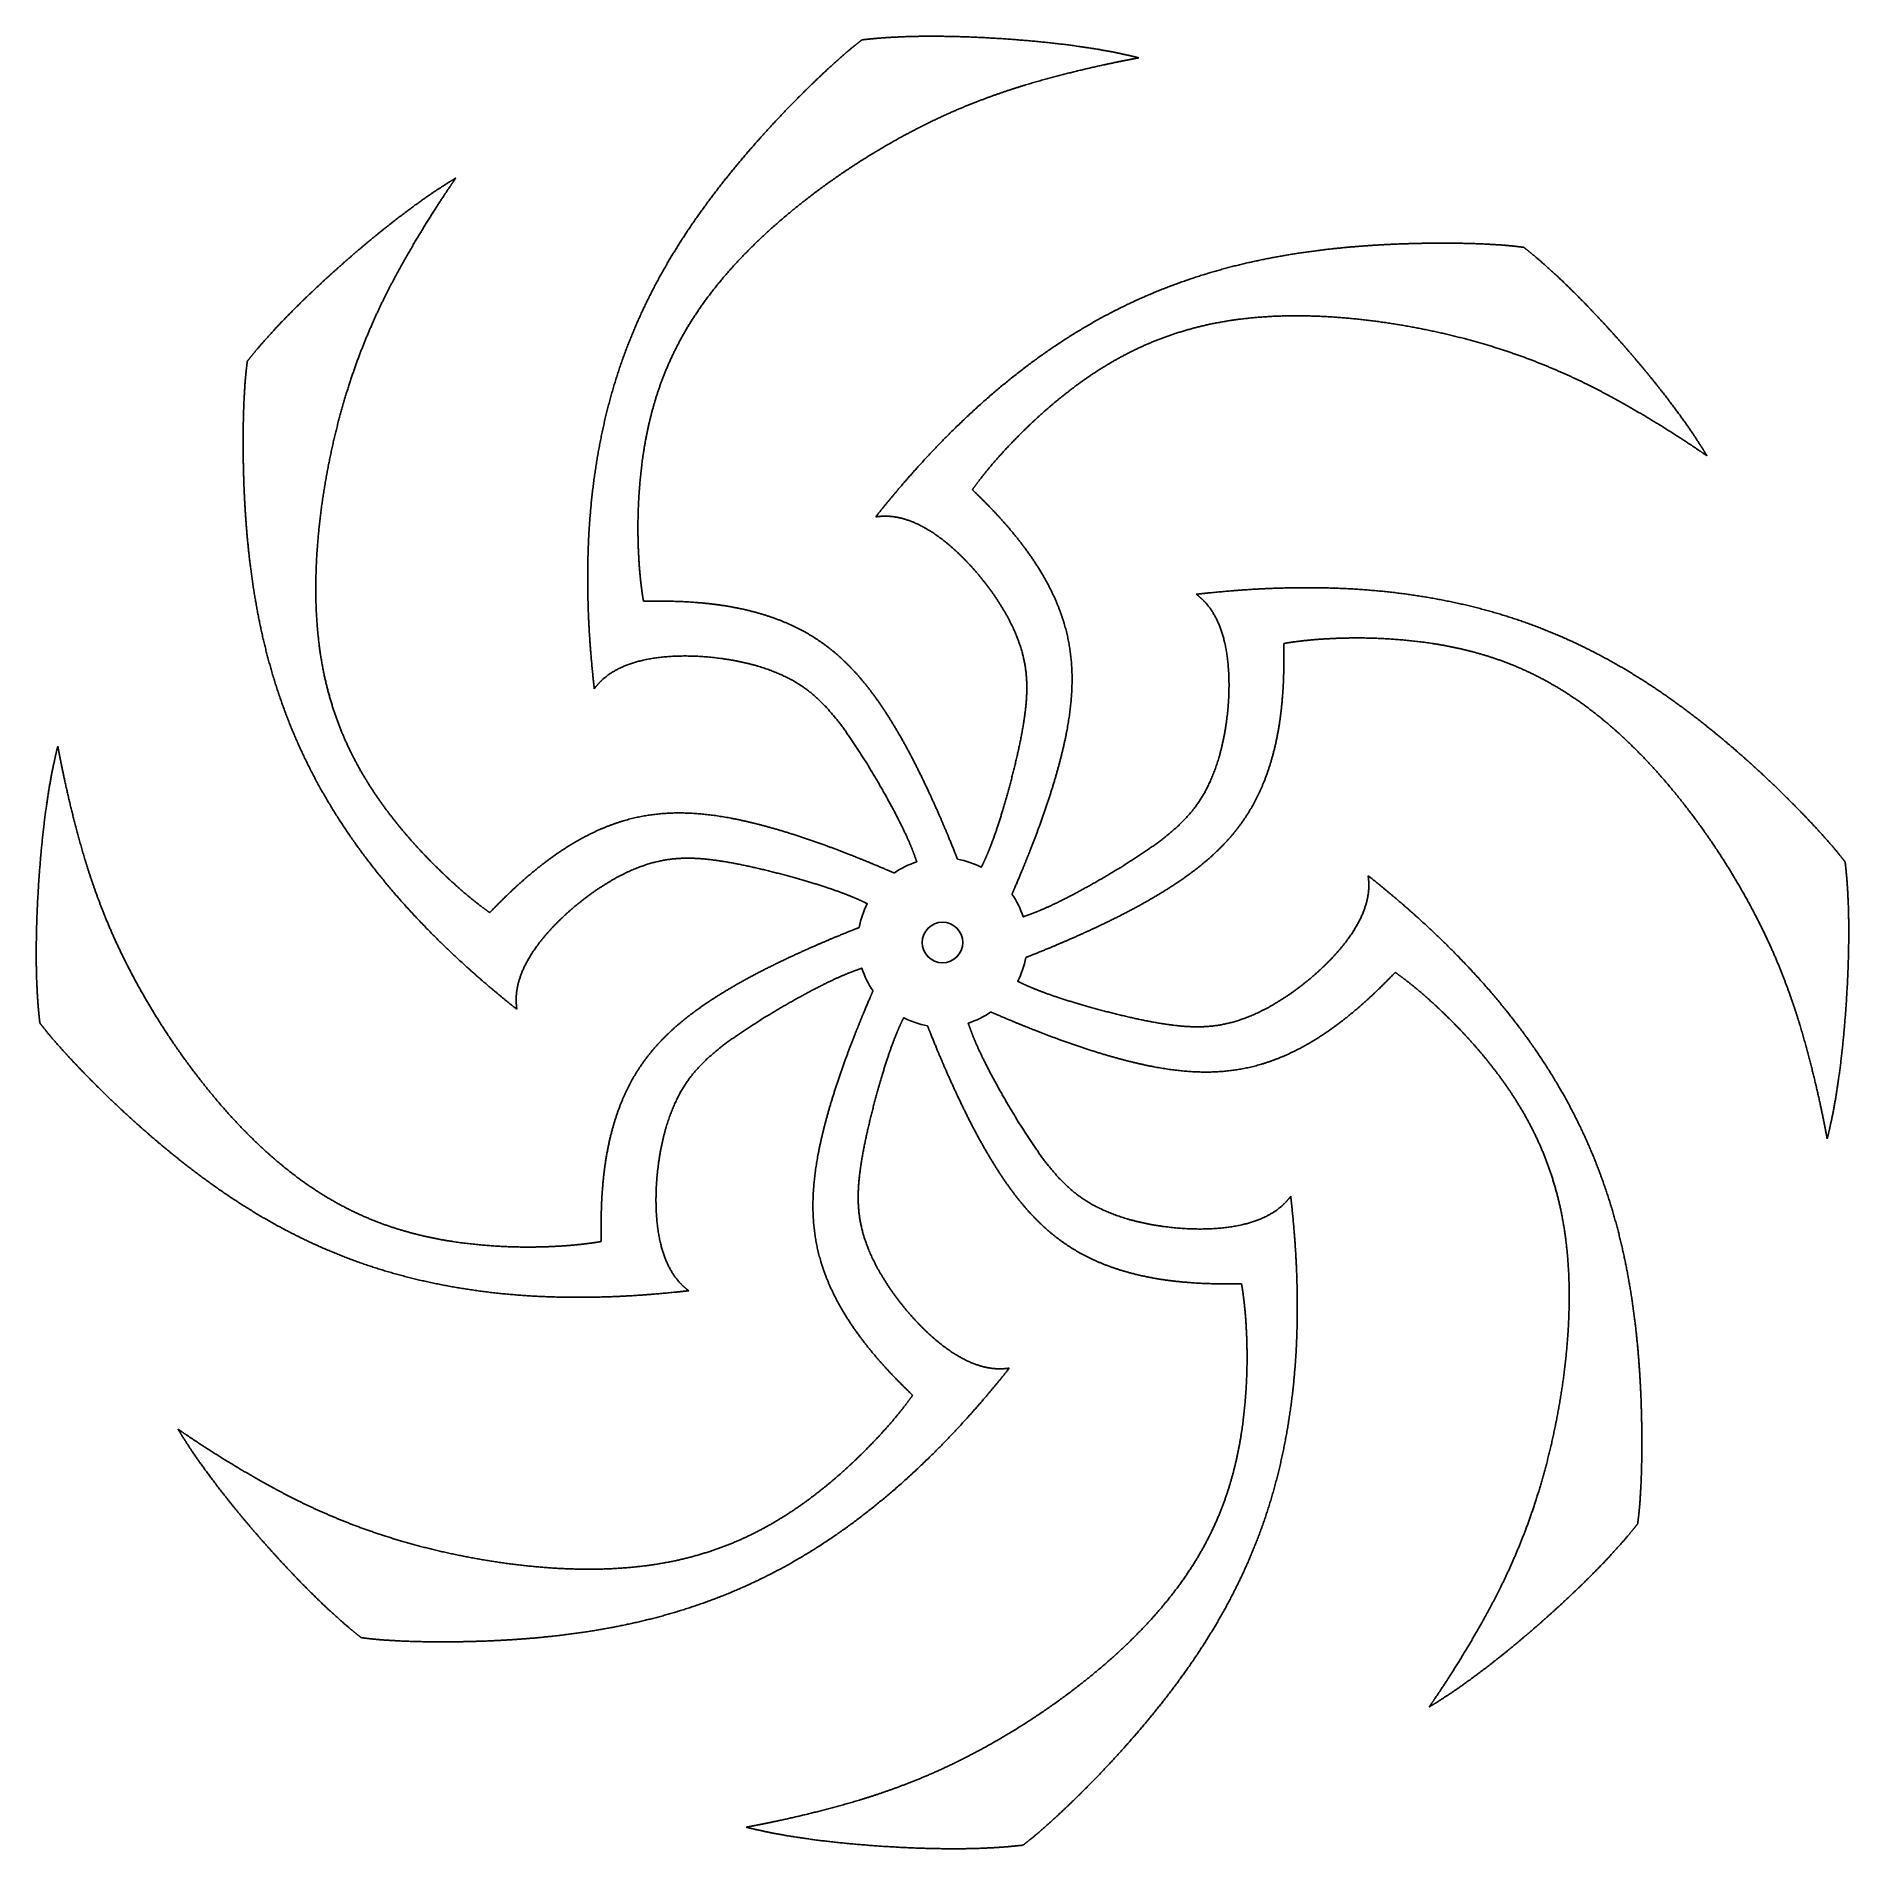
# Model space of a CAD drawing. Header units: millimetres. Extents: x -105 to 105, y -105 to 105.
import ezdxf

# ---------------------------------------------------------------- set-up
doc = ezdxf.new("R2010")
doc.units = ezdxf.units.MM
doc.layers.get('0').update_dxf_attribs({"linetype": 'CONTINUOUS'})

msp = doc.modelspace()

# ---------------------------------------------------------------- linework, layer by layer
msp.add_circle((0, 0), 2.35)
for start, end in [(107.7345, 124.7601), (62.7345, 79.7601), (152.7345, 169.7601), (17.7345, 34.7601), (332.7345, 349.7601), (197.7345, 214.7601), (287.7345, 304.7601), (242.7345, 259.7601)]:
    msp.add_arc((0, 0), 9.8, start, end)
for points in [[(22.74, 102.5), (22.42, 102.58), (21.75, 102.74), (20.71, 102.98), (19.23, 103.28), (17.24, 103.62), (15.1, 103.93), (12.82, 104.21), (10.43, 104.45), (7.97, 104.65), (5.48, 104.81), (3.01, 104.93), (0.62, 104.99), (-1.66, 105.01), (-3.81, 104.98), (-5.81, 104.89), (-7.29, 104.79), (-8.33, 104.69), (-9, 104.62), (-9.33, 104.58)], [(-9.33, 104.58), (-9.63, 104.35), (-10.25, 103.86), (-11.28, 103.01), (-12.81, 101.67), (-14.99, 99.61), (-17.42, 97.2), (-20.04, 94.44), (-22.77, 91.38), (-25.52, 88.05), (-28.2, 84.49), (-30.72, 80.74), (-33.02, 76.82), (-35.05, 72.75), (-36.8, 68.53), (-38.25, 64.17), (-39.4, 59.65), (-40.26, 54.98), (-40.84, 50.16), (-41.13, 45.19), (-41.15, 40.08), (-40.96, 35.88), (-40.69, 32.66), (-40.47, 30.49), (-40.34, 29.4)], [(-34.64, 39.53), (-34.71, 39.94), (-34.84, 40.76), (-35.01, 42.05), (-35.17, 43.88), (-35.29, 46.35), (-35.31, 48.97), (-35.2, 51.75), (-34.96, 54.66), (-34.55, 57.64), (-33.93, 60.68), (-33.07, 63.73), (-31.93, 66.76), (-30.48, 69.77), (-28.71, 72.74), (-26.6, 75.66), (-24.17, 78.53), (-21.42, 81.33), (-18.42, 84.03), (-15.22, 86.6), (-11.91, 88.99), (-8.55, 91.17), (-5.23, 93.12), (-1.99, 94.82), (1.13, 96.28), (4.12, 97.5), (6.99, 98.54), (9.76, 99.42), (12.45, 100.18), (15.09, 100.86), (17.68, 101.47), (19.73, 101.91), (21.24, 102.21), (22.24, 102.41), (22.74, 102.5)], [(-56.4, 88.56), (-56.68, 88.39), (-57.27, 88.03), (-58.17, 87.46), (-59.43, 86.63), (-61.08, 85.46), (-62.81, 84.17), (-64.62, 82.75), (-66.48, 81.24), (-68.37, 79.64), (-70.24, 77.99), (-72.06, 76.33), (-73.8, 74.68), (-75.43, 73.08), (-76.92, 71.54), (-78.28, 70.06), (-79.25, 68.94), (-79.92, 68.14), (-80.34, 67.61), (-80.54, 67.35)], [(-52.45, 3.46), (-52.78, 3.69), (-53.46, 4.19), (-54.49, 4.98), (-55.9, 6.16), (-57.72, 7.82), (-59.59, 9.67), (-61.49, 11.7), (-63.37, 13.93), (-65.19, 16.33), (-66.9, 18.92), (-68.44, 21.68), (-69.78, 24.63), (-70.89, 27.78), (-71.74, 31.13), (-72.32, 34.69), (-72.62, 38.44), (-72.66, 42.36), (-72.44, 46.4), (-71.99, 50.47), (-71.34, 54.51), (-70.52, 58.42), (-69.55, 62.15), (-68.46, 65.64), (-67.28, 68.87), (-66.03, 71.85), (-64.74, 74.62), (-63.4, 77.2), (-62.03, 79.64), (-60.65, 81.99), (-59.25, 84.26), (-58.11, 86.01), (-57.26, 87.3), (-56.68, 88.14), (-56.4, 88.56)], [(67.35, 80.54), (66.98, 80.59), (66.19, 80.69), (64.87, 80.82), (62.83, 80.94), (59.84, 81.04), (56.41, 81.04), (52.61, 80.95), (48.51, 80.72), (44.21, 80.31), (39.8, 79.69), (35.37, 78.82), (30.98, 77.67), (26.66, 76.23), (22.44, 74.48), (18.32, 72.42), (14.31, 70.04), (10.41, 67.35), (6.59, 64.34), (2.87, 61.04), (-0.76, 57.44), (-3.59, 54.33), (-5.68, 51.87), (-7.05, 50.18), (-7.74, 49.31)], [(88.56, 56.4), (88.39, 56.68), (88.03, 57.27), (87.46, 58.17), (86.63, 59.43), (85.46, 61.08), (84.17, 62.81), (82.75, 64.62), (81.24, 66.48), (79.64, 68.37), (77.99, 70.24), (76.33, 72.06), (74.68, 73.8), (73.08, 75.43), (71.54, 76.92), (70.06, 78.28), (68.94, 79.25), (68.14, 79.92), (67.61, 80.34), (67.35, 80.54)], [(3.46, 52.45), (3.69, 52.78), (4.19, 53.46), (4.98, 54.49), (6.16, 55.9), (7.82, 57.72), (9.67, 59.59), (11.7, 61.49), (13.93, 63.37), (16.33, 65.19), (18.92, 66.9), (21.68, 68.44), (24.63, 69.78), (27.78, 70.89), (31.13, 71.74), (34.69, 72.32), (38.44, 72.62), (42.36, 72.66), (46.4, 72.44), (50.47, 71.99), (54.51, 71.34), (58.42, 70.52), (62.15, 69.55), (65.64, 68.46), (68.87, 67.28), (71.85, 66.03), (74.62, 64.74), (77.2, 63.4), (79.64, 62.03), (81.99, 60.65), (84.26, 59.25), (86.01, 58.11), (87.3, 57.26), (88.14, 56.68), (88.56, 56.4)], [(-80.54, 67.35), (-80.59, 66.98), (-80.69, 66.19), (-80.82, 64.87), (-80.94, 62.83), (-81.04, 59.84), (-81.04, 56.41), (-80.95, 52.61), (-80.72, 48.51), (-80.31, 44.21), (-79.69, 39.8), (-78.82, 35.37), (-77.67, 30.98), (-76.23, 26.66), (-74.48, 22.44), (-72.42, 18.32), (-70.04, 14.31), (-67.35, 10.41), (-64.34, 6.59), (-61.04, 2.87), (-57.44, -0.76), (-54.33, -3.59), (-51.87, -5.68), (-50.18, -7.05), (-49.31, -7.74)], [(8.05, 5.59), (8.37, 6.33), (9, 7.8), (9.9, 9.97), (11.01, 12.81), (12.22, 16.25), (13.26, 19.59), (14.1, 22.81), (14.71, 25.94), (15.05, 28.98), (15.06, 31.95), (14.71, 34.88), (13.94, 37.8), (12.73, 40.7), (11.09, 43.62), (9, 46.54), (6.99, 48.9), (5.3, 50.67), (4.08, 51.86), (3.46, 52.45)], [(-7.74, 49.31), (-7.42, 49.36), (-6.79, 49.42), (-5.82, 49.41), (-4.49, 49.17), (-2.78, 48.51), (-1.04, 47.5), (0.73, 46.16), (2.47, 44.55), (4.14, 42.72), (5.68, 40.75), (7.02, 38.72), (8.13, 36.69), (8.95, 34.71), (9.5, 32.78), (9.77, 30.88), (9.81, 28.98), (9.65, 27.03), (9.35, 25), (8.94, 22.91), (8.46, 20.78), (7.93, 18.66), (7.37, 16.6), (6.79, 14.66), (6.21, 12.87), (5.63, 11.28), (5.17, 10.15), (4.83, 9.39), (4.6, 8.93), (4.49, 8.71)], [(29.4, 40.34), (29.66, 40.15), (30.15, 39.75), (30.82, 39.05), (31.59, 37.94), (32.33, 36.27), (32.85, 34.32), (33.15, 32.13), (33.25, 29.75), (33.13, 27.28), (32.83, 24.8), (32.35, 22.41), (31.69, 20.2), (30.87, 18.21), (29.89, 16.46), (28.74, 14.93), (27.42, 13.56), (25.94, 12.29), (24.29, 11.07), (22.52, 9.88), (20.68, 8.71), (18.8, 7.59), (16.95, 6.53), (15.17, 5.56), (13.5, 4.71), (11.96, 3.99), (10.84, 3.52), (10.06, 3.23), (9.57, 3.06), (9.33, 2.98)], [(104.58, 9.33), (104.35, 9.63), (103.86, 10.25), (103.01, 11.28), (101.67, 12.81), (99.61, 14.99), (97.2, 17.42), (94.44, 20.04), (91.38, 22.77), (88.05, 25.52), (84.49, 28.2), (80.74, 30.72), (76.82, 33.02), (72.75, 35.05), (68.53, 36.8), (64.17, 38.25), (59.65, 39.4), (54.98, 40.26), (50.16, 40.84), (45.19, 41.13), (40.08, 41.15), (35.88, 40.96), (32.66, 40.69), (30.49, 40.47), (29.4, 40.34)], [(1.74, 9.64), (1.45, 10.39), (0.85, 11.88), (-0.05, 14.05), (-1.28, 16.84), (-2.85, 20.14), (-4.47, 23.23), (-6.16, 26.1), (-7.94, 28.74), (-9.85, 31.13), (-11.94, 33.24), (-14.27, 35.07), (-16.87, 36.58), (-19.78, 37.78), (-23, 38.68), (-26.55, 39.28), (-29.63, 39.52), (-32.08, 39.57), (-33.78, 39.56), (-34.64, 39.53)], [(9.64, -1.74), (10.39, -1.45), (11.88, -0.85), (14.05, 0.05), (16.84, 1.28), (20.14, 2.85), (23.23, 4.47), (26.1, 6.16), (28.74, 7.94), (31.13, 9.85), (33.24, 11.94), (35.07, 14.27), (36.58, 16.87), (37.78, 19.78), (38.68, 23), (39.28, 26.55), (39.52, 29.63), (39.57, 32.08), (39.56, 33.78), (39.53, 34.64)], [(39.53, 34.64), (39.94, 34.71), (40.76, 34.84), (42.05, 35.01), (43.88, 35.17), (46.35, 35.29), (48.97, 35.31), (51.75, 35.2), (54.66, 34.96), (57.64, 34.55), (60.68, 33.93), (63.73, 33.07), (66.76, 31.93), (69.77, 30.48), (72.74, 28.71), (75.66, 26.6), (78.53, 24.17), (81.33, 21.42), (84.03, 18.42), (86.6, 15.22), (88.99, 11.91), (91.17, 8.55), (93.12, 5.23), (94.82, 1.99), (96.28, -1.13), (97.5, -4.12), (98.54, -6.99), (99.42, -9.76), (100.18, -12.45), (100.86, -15.09), (101.47, -17.68), (101.91, -19.73), (102.21, -21.24), (102.41, -22.24), (102.5, -22.74)], [(-40.34, 29.4), (-40.15, 29.66), (-39.75, 30.15), (-39.05, 30.82), (-37.94, 31.59), (-36.27, 32.33), (-34.32, 32.85), (-32.13, 33.15), (-29.75, 33.25), (-27.28, 33.13), (-24.8, 32.83), (-22.41, 32.35), (-20.2, 31.69), (-18.21, 30.87), (-16.46, 29.89), (-14.93, 28.74), (-13.56, 27.42), (-12.29, 25.94), (-11.07, 24.29), (-9.88, 22.52), (-8.71, 20.68), (-7.59, 18.8), (-6.53, 16.95), (-5.56, 15.17), (-4.71, 13.5), (-3.99, 11.96), (-3.52, 10.84), (-3.23, 10.06), (-3.06, 9.57), (-2.98, 9.33)], [(-102.5, 22.74), (-102.58, 22.42), (-102.74, 21.75), (-102.98, 20.71), (-103.28, 19.23), (-103.62, 17.24), (-103.93, 15.1), (-104.21, 12.82), (-104.45, 10.43), (-104.65, 7.97), (-104.81, 5.48), (-104.93, 3.01), (-104.99, 0.62), (-105.01, -1.66), (-104.98, -3.81), (-104.89, -5.81), (-104.79, -7.29), (-104.69, -8.33), (-104.62, -9), (-104.58, -9.33)], [(-39.53, -34.64), (-39.94, -34.71), (-40.76, -34.84), (-42.05, -35.01), (-43.88, -35.17), (-46.35, -35.29), (-48.97, -35.31), (-51.75, -35.2), (-54.66, -34.96), (-57.64, -34.55), (-60.68, -33.93), (-63.73, -33.07), (-66.76, -31.93), (-69.77, -30.48), (-72.74, -28.71), (-75.66, -26.6), (-78.53, -24.17), (-81.33, -21.42), (-84.03, -18.42), (-86.6, -15.22), (-88.99, -11.91), (-91.17, -8.55), (-93.12, -5.23), (-94.82, -1.99), (-96.28, 1.13), (-97.5, 4.12), (-98.54, 6.99), (-99.42, 9.76), (-100.18, 12.45), (-100.86, 15.09), (-101.47, 17.68), (-101.91, 19.73), (-102.21, 21.24), (-102.41, 22.24), (-102.5, 22.74)], [(-5.59, 8.05), (-6.33, 8.37), (-7.8, 9), (-9.97, 9.9), (-12.81, 11.01), (-16.25, 12.22), (-19.59, 13.26), (-22.81, 14.1), (-25.94, 14.71), (-28.98, 15.05), (-31.95, 15.06), (-34.88, 14.71), (-37.8, 13.94), (-40.7, 12.73), (-43.62, 11.09), (-46.54, 9), (-48.9, 6.99), (-50.67, 5.3), (-51.86, 4.08), (-52.45, 3.46)], [(-49.31, -7.74), (-49.36, -7.42), (-49.42, -6.79), (-49.41, -5.82), (-49.17, -4.49), (-48.51, -2.78), (-47.5, -1.04), (-46.16, 0.73), (-44.55, 2.47), (-42.72, 4.14), (-40.75, 5.68), (-38.72, 7.02), (-36.69, 8.13), (-34.71, 8.95), (-32.78, 9.5), (-30.88, 9.77), (-28.98, 9.81), (-27.03, 9.65), (-25, 9.35), (-22.91, 8.94), (-20.78, 8.46), (-18.66, 7.93), (-16.6, 7.37), (-14.66, 6.79), (-12.87, 6.21), (-11.28, 5.63), (-10.15, 5.17), (-9.39, 4.83), (-8.93, 4.6), (-8.71, 4.49)], [(102.5, -22.74), (102.58, -22.42), (102.74, -21.75), (102.98, -20.71), (103.28, -19.23), (103.62, -17.24), (103.93, -15.1), (104.21, -12.82), (104.45, -10.43), (104.65, -7.97), (104.81, -5.48), (104.93, -3.01), (104.99, -0.62), (105.01, 1.66), (104.98, 3.81), (104.89, 5.81), (104.79, 7.29), (104.69, 8.33), (104.62, 9), (104.58, 9.33)], [(49.31, 7.74), (49.36, 7.42), (49.42, 6.79), (49.41, 5.82), (49.17, 4.49), (48.51, 2.78), (47.5, 1.04), (46.16, -0.73), (44.55, -2.47), (42.72, -4.14), (40.75, -5.68), (38.72, -7.02), (36.69, -8.13), (34.71, -8.95), (32.78, -9.5), (30.88, -9.77), (28.98, -9.81), (27.03, -9.65), (25, -9.35), (22.91, -8.94), (20.78, -8.46), (18.66, -7.93), (16.6, -7.37), (14.66, -6.79), (12.87, -6.21), (11.28, -5.63), (10.15, -5.17), (9.39, -4.83), (8.93, -4.6), (8.71, -4.49)], [(80.54, -67.35), (80.59, -66.98), (80.69, -66.19), (80.82, -64.87), (80.94, -62.83), (81.04, -59.84), (81.04, -56.41), (80.95, -52.61), (80.72, -48.51), (80.31, -44.21), (79.69, -39.8), (78.82, -35.37), (77.67, -30.98), (76.23, -26.66), (74.48, -22.44), (72.42, -18.32), (70.04, -14.31), (67.35, -10.41), (64.34, -6.59), (61.04, -2.87), (57.44, 0.76), (54.33, 3.59), (51.87, 5.68), (50.18, 7.05), (49.31, 7.74)], [(-9.64, 1.74), (-10.39, 1.45), (-11.88, 0.85), (-14.05, -0.05), (-16.84, -1.28), (-20.14, -2.85), (-23.23, -4.47), (-26.1, -6.16), (-28.74, -7.94), (-31.13, -9.85), (-33.24, -11.94), (-35.07, -14.27), (-36.58, -16.87), (-37.78, -19.78), (-38.68, -23), (-39.28, -26.55), (-39.52, -29.63), (-39.57, -32.08), (-39.56, -33.78), (-39.53, -34.64)], [(-29.4, -40.34), (-29.66, -40.15), (-30.15, -39.75), (-30.82, -39.05), (-31.59, -37.94), (-32.33, -36.27), (-32.85, -34.32), (-33.15, -32.13), (-33.25, -29.75), (-33.13, -27.28), (-32.83, -24.8), (-32.35, -22.41), (-31.69, -20.2), (-30.87, -18.21), (-29.89, -16.46), (-28.74, -14.93), (-27.42, -13.56), (-25.94, -12.29), (-24.29, -11.07), (-22.52, -9.88), (-20.68, -8.71), (-18.8, -7.59), (-16.95, -6.53), (-15.17, -5.56), (-13.5, -4.71), (-11.96, -3.99), (-10.84, -3.52), (-10.06, -3.23), (-9.57, -3.06), (-9.33, -2.98)], [(5.59, -8.05), (6.33, -8.37), (7.8, -9), (9.97, -9.9), (12.81, -11.01), (16.25, -12.22), (19.59, -13.26), (22.81, -14.1), (25.94, -14.71), (28.98, -15.05), (31.95, -15.06), (34.88, -14.71), (37.8, -13.94), (40.7, -12.73), (43.62, -11.09), (46.54, -9), (48.9, -6.99), (50.67, -5.3), (51.86, -4.08), (52.45, -3.46)], [(52.45, -3.46), (52.78, -3.69), (53.46, -4.19), (54.49, -4.98), (55.9, -6.16), (57.72, -7.82), (59.59, -9.67), (61.49, -11.7), (63.37, -13.93), (65.19, -16.33), (66.9, -18.92), (68.44, -21.68), (69.78, -24.63), (70.89, -27.78), (71.74, -31.13), (72.32, -34.69), (72.62, -38.44), (72.66, -42.36), (72.44, -46.4), (71.99, -50.47), (71.34, -54.51), (70.52, -58.42), (69.55, -62.15), (68.46, -65.64), (67.28, -68.87), (66.03, -71.85), (64.74, -74.62), (63.4, -77.2), (62.03, -79.64), (60.65, -81.99), (59.25, -84.26), (58.11, -86.01), (57.26, -87.3), (56.68, -88.14), (56.4, -88.56)], [(-8.05, -5.59), (-8.37, -6.33), (-9, -7.8), (-9.9, -9.97), (-11.01, -12.81), (-12.22, -16.25), (-13.26, -19.59), (-14.1, -22.81), (-14.71, -25.94), (-15.05, -28.98), (-15.06, -31.95), (-14.71, -34.88), (-13.94, -37.8), (-12.73, -40.7), (-11.09, -43.62), (-9, -46.54), (-6.99, -48.9), (-5.3, -50.67), (-4.08, -51.86), (-3.46, -52.45)], [(-104.58, -9.33), (-104.35, -9.63), (-103.86, -10.25), (-103.01, -11.28), (-101.67, -12.81), (-99.61, -14.99), (-97.2, -17.42), (-94.44, -20.04), (-91.38, -22.77), (-88.05, -25.52), (-84.49, -28.2), (-80.74, -30.72), (-76.82, -33.02), (-72.75, -35.05), (-68.53, -36.8), (-64.17, -38.25), (-59.65, -39.4), (-54.98, -40.26), (-50.16, -40.84), (-45.19, -41.13), (-40.08, -41.15), (-35.88, -40.96), (-32.66, -40.69), (-30.49, -40.47), (-29.4, -40.34)], [(7.74, -49.31), (7.42, -49.36), (6.79, -49.42), (5.82, -49.41), (4.49, -49.17), (2.78, -48.51), (1.04, -47.5), (-0.73, -46.16), (-2.47, -44.55), (-4.14, -42.72), (-5.68, -40.75), (-7.02, -38.72), (-8.13, -36.69), (-8.95, -34.71), (-9.5, -32.78), (-9.77, -30.88), (-9.81, -28.98), (-9.65, -27.03), (-9.35, -25), (-8.94, -22.91), (-8.46, -20.78), (-7.93, -18.66), (-7.37, -16.6), (-6.79, -14.66), (-6.21, -12.87), (-5.63, -11.28), (-5.17, -10.15), (-4.83, -9.39), (-4.6, -8.93), (-4.49, -8.71)], [(-1.74, -9.64), (-1.45, -10.39), (-0.85, -11.88), (0.05, -14.05), (1.28, -16.84), (2.85, -20.14), (4.47, -23.23), (6.16, -26.1), (7.94, -28.74), (9.85, -31.13), (11.94, -33.24), (14.27, -35.07), (16.87, -36.58), (19.78, -37.78), (23, -38.68), (26.55, -39.28), (29.63, -39.52), (32.08, -39.57), (33.78, -39.56), (34.64, -39.53)], [(40.34, -29.4), (40.15, -29.66), (39.75, -30.15), (39.05, -30.82), (37.94, -31.59), (36.27, -32.33), (34.32, -32.85), (32.13, -33.15), (29.75, -33.25), (27.28, -33.13), (24.8, -32.83), (22.41, -32.35), (20.2, -31.69), (18.21, -30.87), (16.46, -29.89), (14.93, -28.74), (13.56, -27.42), (12.29, -25.94), (11.07, -24.29), (9.88, -22.52), (8.71, -20.68), (7.59, -18.8), (6.53, -16.95), (5.56, -15.17), (4.71, -13.5), (3.99, -11.96), (3.52, -10.84), (3.23, -10.06), (3.06, -9.57), (2.98, -9.33)], [(9.33, -104.58), (9.63, -104.35), (10.25, -103.86), (11.28, -103.01), (12.81, -101.67), (14.99, -99.61), (17.42, -97.2), (20.04, -94.44), (22.77, -91.38), (25.52, -88.05), (28.2, -84.49), (30.72, -80.74), (33.02, -76.82), (35.05, -72.75), (36.8, -68.53), (38.25, -64.17), (39.4, -59.65), (40.26, -54.98), (40.84, -50.16), (41.13, -45.19), (41.15, -40.08), (40.96, -35.88), (40.69, -32.66), (40.47, -30.49), (40.34, -29.4)], [(34.64, -39.53), (34.71, -39.94), (34.84, -40.76), (35.01, -42.05), (35.17, -43.88), (35.29, -46.35), (35.31, -48.97), (35.2, -51.75), (34.96, -54.66), (34.55, -57.64), (33.93, -60.68), (33.07, -63.73), (31.93, -66.76), (30.48, -69.77), (28.71, -72.74), (26.6, -75.66), (24.17, -78.53), (21.42, -81.33), (18.42, -84.03), (15.22, -86.6), (11.91, -88.99), (8.55, -91.17), (5.23, -93.12), (1.99, -94.82), (-1.13, -96.28), (-4.12, -97.5), (-6.99, -98.54), (-9.76, -99.42), (-12.45, -100.18), (-15.09, -100.86), (-17.68, -101.47), (-19.73, -101.91), (-21.24, -102.21), (-22.24, -102.41), (-22.74, -102.5)], [(-67.35, -80.54), (-66.98, -80.59), (-66.19, -80.69), (-64.87, -80.82), (-62.83, -80.94), (-59.84, -81.04), (-56.41, -81.04), (-52.61, -80.95), (-48.51, -80.72), (-44.21, -80.31), (-39.8, -79.69), (-35.37, -78.82), (-30.98, -77.67), (-26.66, -76.23), (-22.44, -74.48), (-18.32, -72.42), (-14.31, -70.04), (-10.41, -67.35), (-6.59, -64.34), (-2.87, -61.04), (0.76, -57.44), (3.59, -54.33), (5.68, -51.87), (7.05, -50.18), (7.74, -49.31)], [(-3.46, -52.45), (-3.69, -52.78), (-4.19, -53.46), (-4.98, -54.49), (-6.16, -55.9), (-7.82, -57.72), (-9.67, -59.59), (-11.7, -61.49), (-13.93, -63.37), (-16.33, -65.19), (-18.92, -66.9), (-21.68, -68.44), (-24.63, -69.78), (-27.78, -70.89), (-31.13, -71.74), (-34.69, -72.32), (-38.44, -72.62), (-42.36, -72.66), (-46.4, -72.44), (-50.47, -71.99), (-54.51, -71.34), (-58.42, -70.52), (-62.15, -69.55), (-65.64, -68.46), (-68.87, -67.28), (-71.85, -66.03), (-74.62, -64.74), (-77.2, -63.4), (-79.64, -62.03), (-81.99, -60.65), (-84.26, -59.25), (-86.01, -58.11), (-87.3, -57.26), (-88.14, -56.68), (-88.56, -56.4)], [(-88.56, -56.4), (-88.39, -56.68), (-88.03, -57.27), (-87.46, -58.17), (-86.63, -59.43), (-85.46, -61.08), (-84.17, -62.81), (-82.75, -64.62), (-81.24, -66.48), (-79.64, -68.37), (-77.99, -70.24), (-76.33, -72.06), (-74.68, -73.8), (-73.08, -75.43), (-71.54, -76.92), (-70.06, -78.28), (-68.94, -79.25), (-68.14, -79.92), (-67.61, -80.34), (-67.35, -80.54)], [(56.4, -88.56), (56.68, -88.39), (57.27, -88.03), (58.17, -87.46), (59.43, -86.63), (61.08, -85.46), (62.81, -84.17), (64.62, -82.75), (66.48, -81.24), (68.37, -79.64), (70.24, -77.99), (72.06, -76.33), (73.8, -74.68), (75.43, -73.08), (76.92, -71.54), (78.28, -70.06), (79.25, -68.94), (79.92, -68.14), (80.34, -67.61), (80.54, -67.35)], [(-22.74, -102.5), (-22.42, -102.58), (-21.75, -102.74), (-20.71, -102.98), (-19.23, -103.28), (-17.24, -103.62), (-15.1, -103.93), (-12.82, -104.21), (-10.43, -104.45), (-7.97, -104.65), (-5.48, -104.81), (-3.01, -104.93), (-0.62, -104.99), (1.66, -105.01), (3.81, -104.98), (5.81, -104.89), (7.29, -104.79), (8.33, -104.69), (9, -104.62), (9.33, -104.58)]]:
    msp.add_open_spline(points, degree=5)

doc.saveas('drawing.dxf')
